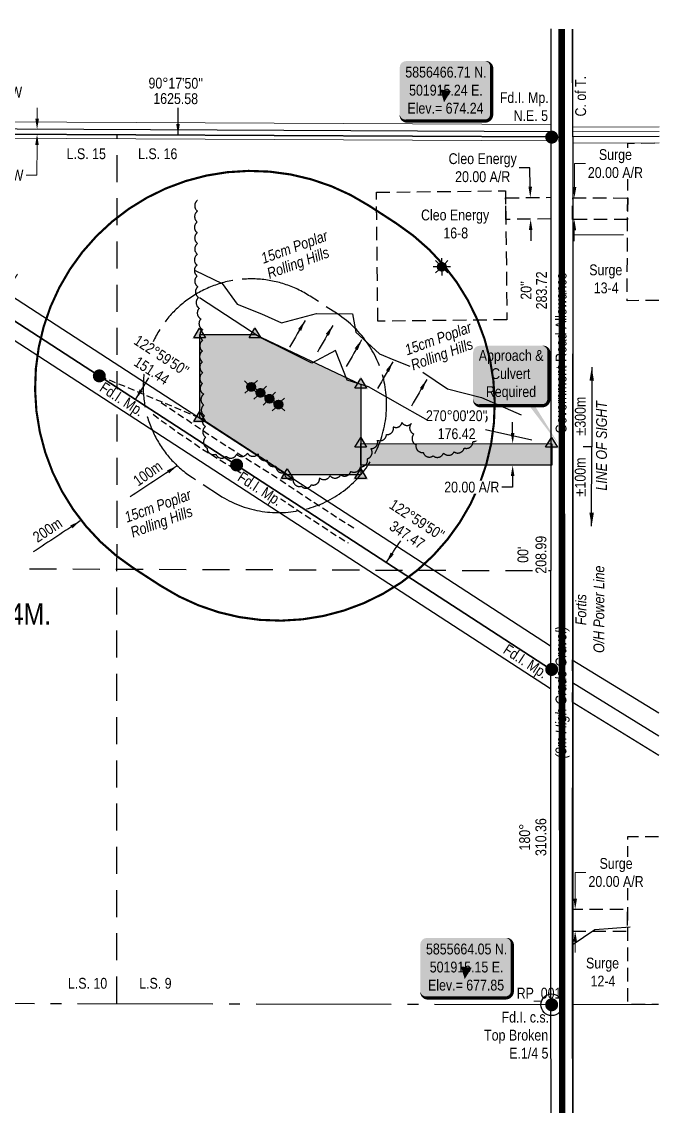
# Model space of a CAD drawing. Extents: x 500903 to 503272, y 5855561 to 5857701.
# Drawn here: x 501425 to 502014, y 5855561 to 5856573 of the extents above; entities that cross this region are included whole.
import ezdxf
from ezdxf.enums import TextEntityAlignment as Align

# ---------------------------------------------------------------- set-up
doc = ezdxf.new("R2010")
doc.units = 0
doc.header["$LTSCALE"] = 5
for name, pattern in [('0', [1, 1, 0]), ('foc-ACCESSROAD', [3.75, 2.5, -1.25]), ('foc-BUFFER', [16.75, 15, -1.75]), ('foc-LSD', [8, 5, -3]), ('foc-QUARTERLINE', [33, 25, -3, 2, -3]), ('foc-TIELINE', [1.875, 1.25, -0.625]), ('UG_PIPE', [1.875, 1.25, -0.625])]:
    doc.linetypes.add(name, pattern=pattern)
for name, color, linetype in [('35', 37, 'Continuous'), ('AS-PIPE-UG', 44, 'UG_PIPE'), ('AS-POWER', 104, 'foc-POWER'), ('AS-POWER-T', 104, 'Continuous'), ('AS-ROADS', 254, 'Continuous'), ('AUX-BUFFER', 7, 'foc-BUFFER'), ('C-SYMBOL', 7, 'Continuous'), ('DETAIL-T', 7, 'Continuous'), ('F-AR', 190, 'foc-ACCESSROAD'), ('F-RW', 190, 'Continuous'), ('F-WS', 190, 'foc-ACCESSROAD'), ('F-WS-S', 190, 'Continuous'), ('L-BD', 7, 'Continuous'), ('L-MON', 1, 'Continuous'), ('L-ROAD-T', 7, 'Continuous'), ('L-SEC', 7, 'Continuous'), ('L-SECQ', 8, 'foc-QUARTERLINE'), ('L-SECTION-LSD', 7, 'foc-LSD'), ('L-TIE', 7, 'foc-TIELINE'), ('L-TITLEDB', 4, 'Continuous'), ('L-TITLEDB-T', 4, 'Continuous'), ('P-PROPOSED', 10, 'Continuous'), ('P-PROPOSED-H', 21, 'Continuous'), ('P-TXT', 4, 'Continuous'), ('T-BUSH', 110, '0'), ('T-BUSH-T', 110, 'Continuous'), ('T-SLOPE', 48, 'Continuous')]:
    doc.layers.add(name, color=color, linetype=linetype)
for name, color, linetype, lineweight in [('F-AR-T', 190, 'Continuous', 9), ('F-RW-T', 190, 'Continuous', 9), ('F-WS-T', 190, 'Continuous', 9), ('T-TEXT', 48, 'Continuous', 18)]:
    doc.layers.add(name, color=color, linetype=linetype, lineweight=lineweight)
doc.styles.add('100L', font='ARIALN.TTF', dxfattribs={"height": 11})
doc.styles.add('175L', font='ARIALN.TTF', dxfattribs={"height": 20})
doc.styles.add('80', font='ARIALN.TTF', dxfattribs={"height": 10})
doc.styles.add('80CG', font='ARIALN.TTF', dxfattribs={"height": 10})
doc.styles.add('80L', font='ARIALN.TTF', dxfattribs={"height": 10})
doc.styles.add('80LS', font='ARIALNI.TTF', dxfattribs={"height": 10})
doc.styles.add('foc-LtypeFont', font='ARIALN.TTF', dxfattribs={"height": 7.35})
doc.linetypes.add('foc-POWER', pattern='A,6,-1,["P",foc-LtypeFont,S=0.2,R=0,X=-0.625,Y=-0.75],-1.24,4', length=12.24)
doc.dimstyles.new('CG2011', dxfattribs={"dimscale": 5, "dimtxt": 9, "dimasz": 2, "dimexe": 0.2, "dimexo": 0.0625, "dimgap": 0.5, "dimtad": 0, "dimtih": 1, "dimtoh": 1, "dimzin": 0, "dimdsep": 46, "dimtxsty": '80CG', "dimcen": 0.1, "dimse1": 1, "dimse2": 1, "dimclrd": 256, "dimclrt": 256, "dimaunit": 1, "dimadec": 4, "dimazin": 0, "dimtfac": 0.06, "dimtofl": 0, "dimtmove": 0, "dimatfit": 1, "dimfxl": 0.2, "dimtolj": 1, "dimtzin": 0, "dimlwd": -1, "dimarcsym": 0})
doc.dimstyles.new('COMPASS', dxfattribs={"dimscale": 5, "dimtxt": 10, "dimasz": 2.5, "dimexe": 0.2, "dimexo": 0.0625, "dimgap": 0.5, "dimtad": 0, "dimtih": 1, "dimtoh": 1, "dimzin": 0, "dimdsep": 46, "dimtxsty": '80', "dimcen": 0.1, "dimse1": 1, "dimse2": 1, "dimclrd": 256, "dimclrt": 256, "dimaunit": 1, "dimadec": 4, "dimazin": 0, "dimtfac": 0.06, "dimtofl": 0, "dimtmove": 0, "dimatfit": 1, "dimfxl": 0.2, "dimtolj": 1, "dimtzin": 0, "dimlwd": -1, "dimarcsym": 0})
doc.dimstyles.new('Compass 5 000', dxfattribs={"dimscale": 5, "dimtxt": 9, "dimasz": 2, "dimexe": 0.2, "dimexo": 0.0625, "dimgap": 0.5, "dimtad": 0, "dimtih": 1, "dimtoh": 1, "dimzin": 0, "dimdsep": 46, "dimtxsty": '80CG', "dimcen": 0.1, "dimse1": 1, "dimse2": 1, "dimclrd": 256, "dimclrt": 256, "dimaunit": 1, "dimadec": 4, "dimazin": 0, "dimtfac": 0.06, "dimtofl": 0, "dimtmove": 0, "dimatfit": 1, "dimfxl": 0.2, "dimtolj": 1, "dimtzin": 0, "dimlwd": -1, "dimarcsym": 0})

# ---------------------------------------------------------------- blocks, each defined once
blk = doc.blocks.new('*D457')
at = {"layer": 'F-RW-T', "transparency": 16777216}
for p, q in [((501331, 5856365.3), (501336.4, 5856373.7)), ((501311.8, 5856335.7), (501306.3, 5856327.4)), ((501306.3, 5856327.4), (501296.3, 5856327.4))]:
    blk.add_line(p, q, dxfattribs=at)
for points in [[(501329.6, 5856366.2), (501332.4, 5856364.4), (501325.5, 5856356.9)], [(501310.4, 5856336.7), (501313.2, 5856334.8), (501317.2, 5856344.1)]]:
    blk.add_solid(points, dxfattribs=at)
at = {"layer": 'F-RW-T', "transparency": 16777216, "insert": (501257.3, 5856327.4), "char_height": 10, "attachment_point": 5, "style": '80CG'}
blk.add_mtext('\\A1;ATCO\\P15.24 P/L R/W^JPlan 4037 HW', dxfattribs=at)
blk = doc.blocks.new('*D458')
at = {"layer": 'F-RW-T', "transparency": 16777216}
for p, q in [((501415.7, 5856331.7), (501421.2, 5856340.1)), ((501395, 5856299.8), (501382.2, 5856280)), ((501382.2, 5856280), (501372.2, 5856280))]:
    blk.add_line(p, q, dxfattribs=at)
for points in [[(501414.3, 5856332.6), (501417.1, 5856330.8), (501410.3, 5856323.3)], [(501393.6, 5856300.8), (501396.4, 5856298.9), (501400.5, 5856308.2)]]:
    blk.add_solid(points, dxfattribs=at)
at = {"layer": 'F-RW-T', "transparency": 16777216, "insert": (501333.1, 5856280), "char_height": 10, "attachment_point": 5, "style": '80CG'}
blk.add_mtext('\\A1;Cleo Energy\\P18.00 P/L R/W\\PPlan 832 2201', dxfattribs=at)
blk = doc.blocks.new('*D459')
at = {"layer": 'F-RW-T', "transparency": 16777216}
for p, q in [((501439.5, 5856483.9), (501439.5, 5856493.9)), ((501439.4, 5856459.4), (501439.2, 5856431.5)), ((501439.2, 5856431.5), (501429.2, 5856431.5))]:
    blk.add_line(p, q, dxfattribs=at)
for points in [[(501437.8, 5856483.9), (501441.2, 5856483.9), (501439.4, 5856473.9)], [(501437.7, 5856459.4), (501441, 5856459.4), (501439.4, 5856469.4)]]:
    blk.add_solid(points, dxfattribs=at)
at = {"layer": 'F-RW-T', "transparency": 16777216, "insert": (501372.7, 5856431.5), "char_height": 10, "attachment_point": 5, "style": '80CG'}
blk.add_mtext('\\A1;Altalink\\P4.57 Power Line R/W\\PPlan 955 EO', dxfattribs=at)
blk = doc.blocks.new('*D460')
at = {"layer": 'F-RW-T', "transparency": 16777216}
for p, q in [((501298.6, 5856491.3), (501298.7, 5856508.3)), ((501298.7, 5856508.3), (501308.7, 5856508.3)), ((501298.4, 5856451.4), (501298.4, 5856441.4))]:
    blk.add_line(p, q, dxfattribs=at)
for points in [[(501296.9, 5856491.3), (501300.3, 5856491.3), (501298.6, 5856481.3)], [(501296.8, 5856451.4), (501300.1, 5856451.4), (501298.5, 5856461.4)]]:
    blk.add_solid(points, dxfattribs=at)
at = {"layer": 'F-RW-T', "transparency": 16777216, "insert": (501368.3, 5856508.3), "char_height": 10, "attachment_point": 5, "style": '80CG'}
blk.add_mtext('\\A1;Altalink\\P20.00 Power Line R/W\\PPlan 182 1786', dxfattribs=at)
blk = doc.blocks.new('GAS')
h = blk.add_hatch(color=255)
h.dxf.hatch_style = 1
edge = h.paths.add_edge_path()
edge.add_arc((0, 0), 0.9, 0, 360)
for p, q in [((-0.81, 0), (-1.62, 0)), ((-0.57, 0.57), (-1.14, 1.14)), ((0, 0.81), (0, 1.62)), ((0.57, 0.57), (1.14, 1.14)), ((1.62, 0), (0.81, 0)), ((-0.57, -0.57), (-1.14, -1.14)), ((0, -0.81), (0, -1.62)), ((1.14, -1.14), (0.57, -0.57))]:
    blk.add_line(p, q)
blk.add_circle((0, 0), 0.8)
blk = doc.blocks.new('*D461')
at = {"layer": 'F-WS-S', "transparency": 16777216}
for p, q in [((501895.1, 5856438.4), (501885.1, 5856438.4)), ((501895.3, 5856420.8), (501895.1, 5856438.4)), ((501895.8, 5856380.8), (501895.9, 5856370.8))]:
    blk.add_line(p, q, dxfattribs=at)
for points in [[(501897, 5856420.8), (501893.7, 5856420.8), (501895.4, 5856410.8)], [(501897.4, 5856380.8), (501894.1, 5856380.8), (501895.7, 5856390.8)]]:
    blk.add_solid(points, dxfattribs=at)
at = {"layer": 'F-WS-S', "transparency": 16777216, "insert": (501851.4, 5856438.4), "char_height": 10, "attachment_point": 5, "style": '80CG'}
blk.add_mtext('\\A1;Cleo Energy\\P20.00 A/R', dxfattribs=at)
blk = doc.blocks.new('fdia')
at = {"color": 255, "const_width": 1}
blk.add_lwpolyline([(-0.5, 0, 1), (0.5, 0, 1)], format="xyb", close=True, dxfattribs=at)
blk = doc.blocks.new('Fdiaa')
blk.add_blockref('fdia', (0, 0))
blk = doc.blocks.new('fdib')
at = {"color": 1, "const_width": 1.6}
blk.add_lwpolyline([(-0.4, 0, 1), (0.4, 0, 1)], format="xyb", close=True, dxfattribs=at)
at = {"color": 1}
blk.add_circle((0, 0), 0.8, dxfattribs=at)
blk = doc.blocks.new('Fdibb')
blk.add_blockref('fdib', (0, 0))
blk = doc.blocks.new('fdicc')
for name in ['Fdibb', 'Fdiaa']:
    blk.add_blockref(name, (0, 0))
blk = doc.blocks.new('FDI')
blk.add_blockref('fdicc', (0, 0))
blk = doc.blocks.new('TRIA')
blk.add_hatch(color=255).paths.add_polyline_path([(-0.04, 1.52), (-1.47, -0.87), (1.39, -0.87)])
blk = doc.blocks.new('TRIAA')
blk.add_blockref('TRIA', (0, 0))
blk = doc.blocks.new('TRIB')
at = {"color": 1}
blk.add_lwpolyline([(-1.12, -0.67), (-0.04, 1.13), (1.04, -0.67)], close=True, dxfattribs=at)
blk = doc.blocks.new('TRIBB')
blk.add_blockref('TRIB', (0, 0))
blk = doc.blocks.new('TRICC')
for name in ['TRIAA', 'TRIBB']:
    blk.add_blockref(name, (0, 0))
blk = doc.blocks.new('plspike')
blk.add_blockref('TRICC', (0, 0))
blk = doc.blocks.new('*D466')
at = {"layer": 'F-AR-T', "transparency": 16777216}
for p, q in [((501936.9, 5855762.3), (501936.9, 5855786.4)), ((501936.9, 5855786.4), (501946.9, 5855786.4)), ((501936.9, 5855722.3), (501936.9, 5855712.3))]:
    blk.add_line(p, q, dxfattribs=at)
for points in [[(501935.3, 5855762.3), (501938.6, 5855762.3), (501936.9, 5855752.3)], [(501935.2, 5855722.3), (501938.6, 5855722.3), (501936.9, 5855732.3)]]:
    blk.add_solid(points, dxfattribs=at)
at = {"layer": 'F-AR-T', "transparency": 16777216, "insert": (501974.7, 5855786.4), "char_height": 10, "attachment_point": 5, "style": '80CG', "bg_fill": 3, "box_fill_scale": 1.1, "bg_fill_color": 256, "bg_fill_true_color": 13158600, "bg_fill_transparency": 0}
blk.add_mtext('\\A1;Surge\\P20.00 A/R', dxfattribs=at)
blk = doc.blocks.new('*D467')
at = {"layer": 'F-AR-T', "transparency": 16777216}
for p, q in [((501936.3, 5856420.6), (501936.4, 5856442.2)), ((501936.4, 5856442.2), (501946.4, 5856442.2)), ((501936.1, 5856380.6), (501936, 5856370.6))]:
    blk.add_line(p, q, dxfattribs=at)
for points in [[(501934.6, 5856420.6), (501938, 5856420.6), (501936.2, 5856410.6)], [(501934.4, 5856380.6), (501937.8, 5856380.6), (501936.1, 5856390.6)]]:
    blk.add_solid(points, dxfattribs=at)
at = {"layer": 'F-AR-T', "transparency": 16777216, "insert": (501974.1, 5856442.2), "char_height": 10, "attachment_point": 5, "style": '80CG', "bg_fill": 3, "box_fill_scale": 1.1, "bg_fill_color": 256, "bg_fill_true_color": 13158600, "bg_fill_transparency": 0}
blk.add_mtext('\\A1;Surge\\P20.00 A/R', dxfattribs=at)
blk = doc.blocks.new('*U498')
h = blk.add_hatch(color=254)
edge = h.paths.add_edge_path()
edge.add_line((-36.5, -28.5), (36.5, -28.5))
edge.add_arc((36.5, -22.5), 6, 270, 360)
edge.add_line((42.5, -22.5), (42.5, 21))
edge.add_arc((36.5, 21), 6, 0, 90)
edge.add_line((36.5, 27), (-36.5, 27))
edge.add_arc((-36.5, 21), 6, 90, 180)
edge.add_line((-42.5, 21), (-42.5, -22.5))
edge.add_arc((-36.5, -22.5), 6, 180, 270)
at = {"color": 1, "flags": 128}
blk.add_lwpolyline([(-36.5, -28.5, 3, 3, 0), (36.5, -28.5, 3, 3, 0.414214), (42.5, -22.5, 3, 3, 0), (42.5, 21, 3, 0, 0.414214), (36.5, 27, 0, 0, 0), (-36.5, 27, 0, 0, 0.414214), (-42.5, 21, 0, 0, 0), (-42.5, -22.5, 0, 3, 0.414214)], format="xyseb", close=True, dxfattribs=at)
blk.add_lwpolyline([(-1.5, -11.1, 0, 10, 0), (0, 0, 5, 5, 0)], format="xyseb", dxfattribs=at)
at = {"color": 1, "style": '80'}
blk.add_attdef('ENTER_TEXT_001', (-36, -5), '', height=10, dxfattribs=at)
blk = doc.blocks.new('*U522')
h = blk.add_hatch(color=255)
edge = h.paths.add_edge_path()
edge.add_line((-29, -28.5), (29, -28.5))
edge.add_arc((29, -22.5), 6, 270, 360)
edge.add_line((35, -22.5), (35, 21))
edge.add_arc((29, 21), 6, 0, 90)
edge.add_line((29, 27), (-29, 27))
edge.add_arc((-29, 21), 6, 90, 180)
edge.add_line((-35, 21), (-35, -22.5))
edge.add_arc((-29, -22.5), 6, 180, 270)
at = {"color": 1, "flags": 128}
blk.add_lwpolyline([(-29, -28.5, 3, 3, 0), (29, -28.5, 3, 3, 0.414214), (35, -22.5, 3, 3, 0), (35, 21, 3, 0, 0.414214), (29, 27, 0, 0, 0), (-29, 27, 0, 0, 0.414214), (-35, 21, 0, 0, 0), (-35, -22.5, 0, 3, 0.414214)], format="xyseb", close=True, dxfattribs=at)
for points in [[(8.3, -14.4, 0, 7.5, 0), (0, 0, 0, 0, 0)], [(45.3, -66, 0, 7.5, 0), (0, 0, 0, 0, 0)]]:
    blk.add_lwpolyline(points, format="xyseb", dxfattribs=at)
at = {"color": 1, "style": '80'}
blk.add_attdef('ENTER_TEXT_001', (-26.8, -4.9), '', height=10, dxfattribs=at)
blk = doc.blocks.new('WC')
at = {"layer": 'L-MON'}
h = blk.add_hatch(color=255, dxfattribs=at)
h.dxf.hatch_style = 1
edge = h.paths.add_edge_path()
edge.add_arc((0, 0), 0.9, 0, 360)
at = {"layer": 'L-MON', "color": 240, "flags": 128}
for points in [[(-0.62, 0.5), (-1.23, 1.12)], [(0.52, 0.61), (1.13, 1.21)], [(-1.18, -1.18), (-0.56, -0.57)], [(1.16, -1.18), (0.56, -0.57)]]:
    blk.add_lwpolyline(points, dxfattribs=at)
at = {"layer": 'L-MON', "color": 240}
for radius in [0.8, 0.373]:
    blk.add_circle((0, 0), radius, dxfattribs=at)
blk = doc.blocks.new('*D527')
at = {"layer": 'P-TXT', "transparency": 16777216}
for p, q in [((501879.1, 5856193.1), (501879.1, 5856203.1)), ((501879.1, 5856153.1), (501879.1, 5856142.9)), ((501879.1, 5856142.9), (501869.1, 5856142.9))]:
    blk.add_line(p, q, dxfattribs=at)
for points in [[(501877.4, 5856193.1), (501880.8, 5856193.1), (501879.1, 5856183.1)], [(501877.4, 5856153.1), (501880.8, 5856153.1), (501879.1, 5856163.1)]]:
    blk.add_solid(points, dxfattribs=at)
at = {"layer": 'P-TXT', "transparency": 16777216, "insert": (501841.3, 5856142.9), "char_height": 10, "attachment_point": 5, "style": '80CG', "bg_fill": 3, "box_fill_scale": 1.1, "bg_fill_color": 256, "bg_fill_true_color": 13158600, "bg_fill_transparency": 0}
blk.add_mtext('\\A1;20.00 A/R', dxfattribs=at)

msp = doc.modelspace()

# ---------------------------------------------------------------- hatches: boundary and pattern name
at = {"layer": 'P-PROPOSED-H'}
h = msp.add_hatch(color=256, dxfattribs=at)
h.dxf.hatch_style = 1
h.paths.add_polyline_path([(501640.977, 5856284.242), (501738.881, 5856237.903), (501738.872, 5856154.321), (501670.903, 5856154.326), (501589.9, 5856206.924), (501589.909, 5856284.246)])
h = msp.add_hatch(color=256, dxfattribs=at)
h.dxf.hatch_style = 1
h.paths.add_polyline_path([(501738.875, 5856183.15), (501915.208, 5856183.136), (501915.206, 5856163.146), (501738.873, 5856163.16)])

# ---------------------------------------------------------------- linework, layer by layer
msp.add_line((501952.167, 5856180.257), (501944.287, 5856180.262))
at = {"layer": '35', "color": 3}
msp.add_circle((501915.153, 5855664.05), 9.995, dxfattribs=at)
at = {"layer": 'AS-PIPE-UG', "flags": 128}
for points in [[(501732.147, 5856105.069), (501718.684, 5856113.358), (501705.737, 5856121.939), (501689.374, 5856132.526), (501673.527, 5856143.232), (501656.93, 5856154.019), (501638.784, 5856165.371), (501620.45, 5856177.017), (501608.012, 5856184.93), (501596.801, 5856192.355), (501585.893, 5856199.643), (501576.021, 5856206.48), (501568.255, 5856211.456), (501552.329, 5856222.005)], [(501546.677, 5856210.449), (501551.99, 5856206.203), (501558.644, 5856201.481), (501563.086, 5856198.361), (501570.622, 5856193), (501592.761, 5856177.815), (501600.599, 5856173.186), (501607.058, 5856169.008), (501618.179, 5856162.23), (501633.341, 5856152.42), (501651.279, 5856140.894), (501668.346, 5856129.575), (501687.272, 5856117.087), (501702.23, 5856107.23), (501718.053, 5856096.893), (501726.899, 5856091.311)]]:
    msp.add_lwpolyline(points, dxfattribs=at)
at = {"layer": 'AS-POWER'}
msp.add_line((501084.6, 5856471.127), (501914.484, 5856467.02), dxfattribs=at)
at = {"layer": 'AS-POWER', "flags": 128}
for points in [[(501914.473, 5856566.757), (501914.484, 5856467.02)], [(501934.592, 5856456.871), (501934.689, 5855564.041)], [(501934.601, 5856376.317), (501981.562, 5856376.558)], [(501934.121, 5855719.348), (501954.984, 5855733.576), (501987.684, 5855736.268)]]:
    msp.add_lwpolyline(points, dxfattribs=at)
at = {"layer": 'AS-ROADS', "const_width": 5.997, "flags": 128}
msp.add_lwpolyline([(501924.431, 5856566.735), (501924.916, 5855564.037)], dxfattribs=at)
at = {"layer": 'AUX-BUFFER', "color": 251, "linetype": 'foc-BUFFER', "flags": 128}
msp.add_lwpolyline([(501608.196, 5856135.458, 1), (501717.06, 5856303.114), (501691.911, 5856319.443, 1), (501583.048, 5856151.787)], format="xyb", close=True, dxfattribs=at)
at = {"layer": 'F-AR'}
for points in [[(501914.438, 5856391.038), (501872.786, 5856390.571), (501872.563, 5856410.56), (501914.452, 5856411.029)], [(501985.352, 5856390.368), (501934.543, 5856390.632), (501934.597, 5856410.622), (501985.456, 5856410.358)]]:
    msp.add_lwpolyline(points, close=True, dxfattribs=at)
at = {"layer": 'F-AR', "flags": 128}
msp.add_lwpolyline([(502014.087, 5855819.441), (501985.253, 5855819.374), (501985.237, 5855664.452), (502013.992, 5855664.519)], dxfattribs=at)
msp.add_lwpolyline([(501934.142, 5855732.279), (501985.244, 5855732.248), (501985.246, 5855752.238), (501934.154, 5855752.269)], close=True, dxfattribs=at)
at = {"layer": 'F-RW'}
for p, q in [((501934.255, 5855983.28), (501934.282, 5855962.132)), ((501934.282, 5855962.132), (501934.271, 5855944.246))]:
    msp.add_line(p, q, dxfattribs=at)
at = {"layer": 'F-RW', "flags": 128}
for points in [[(500999.137, 5856568.85), (501173.736, 5856455.52), (501914.183, 5855974.517), (501914.171, 5855956.36), (501165.443, 5856442.744), (500980.778, 5856562.607)], [(501032.298, 5856568.774), (501183.531, 5856470.611), (501914.148, 5855995.993), (501914.183, 5855974.517), (501173.736, 5856455.52), (500999.137, 5856568.85)], [(501934.255, 5855983.28), (502014.157, 5855934.047)], [(501934.282, 5855962.132), (502014.144, 5855912.923)], [(501934.271, 5855944.246), (502014.133, 5855895.038)]]:
    msp.add_lwpolyline(points, dxfattribs=at)
at = {"layer": 'F-RW'}
msp.add_lwpolyline([(501084.648, 5856471.124), (501112.33, 5856470.986), (501914.484, 5856467.02), (501914.483, 5856471.588), (501112.353, 5856475.554), (501081.71, 5856475.71)], dxfattribs=at)
at = {"layer": 'F-RW-T', "flags": 128}
for points in [[(501914.475, 5856478.315), (501083.135, 5856482.322)], [(501934.589, 5856476.082), (502014.489, 5856476.329)], [(501934.588, 5856471.654), (502014.486, 5856471.901)]]:
    msp.add_lwpolyline(points, dxfattribs=at)
at = {"layer": 'F-WS', "flags": 128}
msp.add_lwpolyline([(502014.39, 5856315.498), (501984.963, 5856315.407), (501985.72, 5856461.247), (502014.48, 5856461.336)], dxfattribs=at)
at = {"layer": 'F-WS'}
msp.add_lwpolyline([(501754.482, 5856296.384), (501753.146, 5856415.728), (501872.49, 5856417.064), (501873.826, 5856297.72)], close=True, dxfattribs=at)
at = {"layer": 'L-SEC'}
for p, q in [((501914.477, 5856566.757), (501914.484, 5856467.02)), ((501934.59, 5856467.082), (501934.583, 5856566.711)), ((501914.484, 5856467.02), (501112.33, 5856470.986)), ((501914.484, 5856467.02), (501913.993, 5855664.288)), ((501934.59, 5856467.082), (501934.1, 5855664.334)), ((502014.483, 5856467.329), (501934.59, 5856467.082)), ((501913.993, 5855664.288), (501914.374, 5855564.033)), ((501934.1, 5855664.334), (501934.482, 5855564.041))]:
    msp.add_line(p, q, dxfattribs=at)
at = {"layer": 'L-SECQ'}
for p, q in [((501146.931, 5855665.979), (501913.993, 5855664.288)), ((501934.1, 5855664.334), (502013.992, 5855664.519))]:
    msp.add_line(p, q, dxfattribs=at)
at = {"layer": 'L-SECTION-LSD'}
for p, q in [((501513.216, 5855665.172), (501513.407, 5856469.003)), ((501112.384, 5856068.521), (501914.238, 5856065.654))]:
    msp.add_line(p, q, dxfattribs=at)
at = {"layer": 'L-TIE'}
msp.add_line((501589.9, 5856206.924), (501496.964, 5856245.819), dxfattribs=at)
at = {"layer": 'L-TITLEDB', "flags": 128}
msp.add_lwpolyline([(502014.483, 5856467.337), (501934.602, 5856467.086), (501934.426, 5856566.712)], dxfattribs=at)
at = {"layer": 'P-PROPOSED'}
for points in [[(501640.977, 5856284.242), (501738.881, 5856237.903), (501738.872, 5856154.321), (501670.903, 5856154.326), (501589.9, 5856206.924), (501589.909, 5856284.246), (501640.977, 5856284.242)], [(501738.875, 5856183.15), (501915.208, 5856183.136), (501915.206, 5856163.146), (501738.873, 5856163.16)]]:
    msp.add_lwpolyline(points, close=True, dxfattribs=at)
at = {"layer": 'T-BUSH', "flags": 128}
msp.add_lwpolyline([(501587.684, 5856408.25, 0.52056705), (501587.814, 5856398.256, 0.52056705), (501587.495, 5856388.266, 0.52056705), (501587.563, 5856378.272, 0.52056705), (501587.852, 5856368.282, 0.52056705), (501587.688, 5856358.293, 0.52056705), (501587.388, 5856348.302, 0.52056705), (501587.483, 5856338.311, 0.52056705), (501588.152, 5856328.343, 0.52056705), (501588.748, 5856318.37, 0.52056705), (501589.363, 5856308.398, 0.52056705), (501590.97, 5856298.56, 0.52056705), (501592.51, 5856288.734, 0.52056705), (501592.636, 5856278.747, 0.52056705), (501592.259, 5856268.761, 0.52056705), (501592.312, 5856258.768, 0.52056705), (501592.707, 5856248.784, 0.52056705), (501592.18, 5856238.812, 0.52056705), (501593.542, 5856228.91, 0.52056705), (501593.452, 5856218.916, 0.52056705), (501594.271, 5856208.958, 0.52056705), (501595.156, 5856199.002, 0.52056705), (501595.291, 5856189.011, 0.52056705), (501596.522, 5856179.113, 0.52056705), (501604.577, 5856173.332, 0.52056705), (501614.179, 5856171.404, 0.52056705), (501623.979, 5856173.341, 0.52056705), (501633.9, 5856174.346, 0.52056705), (501643.844, 5856173.706, 0.52056705), (501652.017, 5856167.953, 0.52056705), (501660.261, 5856162.302, 0.52056705), (501668.271, 5856156.328, 0.52056705), (501676.022, 5856150.02, 0.52056705), (501683.82, 5856143.769, 0.52056705), (501692.976, 5856145.077, 0.52056705), (501700.664, 5856151.446, 0.52056705), (501710.24, 5856153.518, 0.52056705), (501720.201, 5856154.253, 0.52056705), (501729.441, 5856157.523, 0.52056705), (501738.469, 5856161.808, 0.52056705), (501744.81, 5856169.181, 0.52056705), (501747.959, 5856178.625, 0.52056705), (501754.109, 5856186.313, 0.52056705), (501762.414, 5856191.586, 0.52056705), (501768.735, 5856198.837, 0.52056705), (501776.763, 5856202.744, 0.52056705), (501785.402, 5856201.738, 0.52056705), (501787.721, 5856192.016, 0.52056705), (501789.766, 5856182.233, 0.52056705), (501796.411, 5856174.991, 0.52056705), (501805.555, 5856171.862, 0.52056705), (501815.157, 5856174.451, 0.52056705), (501825.052, 5856175.499, 0.52056705), (501834.336, 5856179.075, 0.52056705), (501842.288, 5856184.934, 0.52056705), (501847.801, 5856193.174, 0.52056705), (501851.814, 5856202.326, 0.52056705), (501854.852, 5856208.678, 0.52056705)], format="xyb", dxfattribs=at)
at = {"layer": 'T-SLOPE', "flags": 128}
for points in [[(501585.495, 5856343.188), (501610.494, 5856331.301), (501624.258, 5856312.112), (501646.853, 5856303.101), (501665.299, 5856294.95), (501697.763, 5856303.531), (501730.943, 5856303.121), (501734.058, 5856286.274), (501755.91, 5856266.13), (501769.336, 5856260.702), (501784.115, 5856254.694)], [(501896.981, 5856186.43), (501840.004, 5856199.035), (501803.502, 5856203.073), (501779.465, 5856216.506), (501745.752, 5856235.761), (501726.084, 5856241.952), (501715.342, 5856269.206), (501693.361, 5856257.539), (501670.703, 5856268.948), (501645.582, 5856281.234), (501589.495, 5856318.034)], [(501796.156, 5856249.213), (501818.722, 5856233.722), (501850.442, 5856225.977), (501886.898, 5856209.82)]]:
    msp.add_lwpolyline(points, dxfattribs=at)

# ---------------------------------------------------------------- block references
at = {"xscale": 4.997485000000011, "yscale": 4.997485000000011, "zscale": 4.997485000000011}
msp.add_blockref('WC', (501637.479, 5856235.615), dxfattribs=at)
at = {"layer": 'DETAIL-T', "color": 3}
ref = msp.add_blockref('*U498', (501817.171, 5856510.097), dxfattribs=dict(at, xscale=0.999497, yscale=0.999497, zscale=0.999497))
ref.add_attrib('ENTER_TEXT_001', '5856466.71 N.', (501779.87, 5856521.864), dxfattribs={"layer": '0', "color": 1, "height": 9.99497, "style": '80'})
ref.add_attrib('ENTER_TEXT_002', '501915.24 E.', (501783.368, 5856505.165), dxfattribs={"layer": '0', "color": 1, "height": 9.99497, "style": '80'})
ref.add_attrib('ENTER_TEXT_003', 'Elev.= 674.24', (501781.823, 5856488.465), dxfattribs={"layer": '0', "color": 1, "height": 9.99497, "style": '80'})
ref = msp.add_blockref('*U498', (501836.265, 5855698.879), dxfattribs=dict(at, xscale=0.999497, yscale=0.999497, zscale=0.999497))
ref.add_attrib('ENTER_TEXT_001', '5855664.05 N.', (501798.964, 5855710.646), dxfattribs={"layer": '0', "color": 1, "height": 9.99497, "style": '80'})
ref.add_attrib('ENTER_TEXT_002', '501915.15 E.', (501802.462, 5855693.946), dxfattribs={"layer": '0', "color": 1, "height": 9.99497, "style": '80'})
ref.add_attrib('ENTER_TEXT_003', 'Elev.= 677.85', (501800.873, 5855677.247), dxfattribs={"layer": '0', "color": 1, "height": 9.99497, "style": '80'})
at = {"layer": 'F-WS-S', "xscale": 4.99748500000004, "yscale": 4.99748500000004, "zscale": 4.99748500000004}
msp.add_blockref('GAS', (501813.597, 5856346.779), dxfattribs=at)
at = {"layer": 'L-MON'}
for name, p, xscale, yscale, zscale in [('FDI', (501915.238, 5856466.714), 4.997485000000037, 4.997485000000037, 4.997485000000037), ('plspike', (501640.959, 5856284.25), 4.997485000000037, 4.997485000000037, 4.997485000000037), ('FDI', (501496.964, 5856245.819), 4.997485000000037, 4.997485000000037, 4.997485000000037), ('plspike', (501738.903, 5856237.903), 4.997485000000037, 4.997485000000037, 4.997485000000037), ('WC', (501637.479, 5856235.615), 4.997485000000013, 4.997485000000013, 4.997485000000013), ('WC', (501645.862, 5856230.172), 4.997485000000013, 4.997485000000013, 4.997485000000013), ('WC', (501654.245, 5856224.729), 4.997485000000013, 4.997485000000013, 4.997485000000013), ('WC', (501662.628, 5856219.286), 4.997485000000013, 4.997485000000013, 4.997485000000013), ('plspike', (501738.895, 5856183.15), 4.997485000000037, 4.997485000000037, 4.997485000000037), ('plspike', (501915.211, 5856183.126), 4.997485000000037, 4.997485000000037, 4.997485000000037), ('FDI', (501623.914, 5856163.394), 4.997485000000037, 4.997485000000037, 4.997485000000037), ('plspike', (501670.907, 5856154.332), 4.997485000000037, 4.997485000000037, 4.997485000000037), ('plspike', (501738.867, 5856154.322), 4.997485000000037, 4.997485000000037, 4.997485000000037), ('FDI', (501915.189, 5855974.254), 4.997485000000037, 4.997485000000037, 4.997485000000037), ('FDI', (501915.153, 5855664.05), 4.997485000000037, 4.997485000000037, 4.997485000000037)]:
    msp.add_blockref(name, p, dxfattribs=dict(at, xscale=xscale, yscale=yscale, zscale=zscale))
at = {"layer": 'L-MON', "color": 5, "xscale": 4.997485000000008, "yscale": 4.997485000000008, "zscale": 4.997485000000008}
for p in [(501589.909, 5856284.246), (501589.9, 5856206.924)]:
    msp.add_blockref('plspike', p, dxfattribs=at)

# ---------------------------------------------------------------- texts
at = {"rotation": 89.964986, "style": '80'}
for s, insert, char_height, width, attachment_point in [('%%P300m', (501941.683, 5856190.259), 9.995, 42.09003, 4), ('\\pi6.3727;{\\fArial Narrow|b0|i1|c0|p34;LINE OF SIGH\\T1.55;T}', (501956.207, 5856133.387), 9.99497, 99.29796, 1), ('%%P100m', (501941.67, 5856170.269), 9.995, 42.09003, 6)]:
    msp.add_mtext(s, dxfattribs=dict(at, insert=insert, char_height=char_height, width=width, attachment_point=attachment_point))
at = {"layer": '35', "color": 3, "style": '80'}
msp.add_attdef('RP_001', (501882.808, 5855669.801), 'RP', height=9.995, dxfattribs=at)
at = {"layer": 'AS-POWER-T', "insert": (501937.145, 5855988.613), "char_height": 9.99497, "attachment_point": 1, "rotation": 89.965052, "style": '80L'}
msp.add_mtext_dynamic_manual_height_columns('\\pi26.607;{\\fArial Narrow|b0|i1|c0|p34;Fortis\\P\\pi0.88998;O/H Power Line}', width=81.26247, gutter_width=50, heights=[0], dxfattribs=at)
at = {"layer": 'AUX-BUFFER', "char_height": 9.995, "attachment_point": 1, "style": '80L'}
for s, insert, rotation in [('100m', (501527.095, 5856151.522), 35.100293), ('200m', (501434.325, 5856099.574), 33.431273)]:
    msp.add_mtext_dynamic_manual_height_columns(s, width=6.84691, gutter_width=45, heights=[0], dxfattribs=dict(at, insert=insert, rotation=rotation))
at = {"layer": 'C-SYMBOL', "color": 3, "style": '175L'}
msp.add_text('N.E.1/4 Sec. 5-45-7-W.4M.', height=19.98994, dxfattribs=at).set_placement((501314.956, 5856009.56), align=Align.BOTTOM_CENTER)
at = {"layer": 'F-WS-S', "insert": (501793.367, 5856399.702), "char_height": 9.99497, "attachment_point": 1, "style": '80L'}
msp.add_mtext_dynamic_manual_height_columns('\\pi1.0365;Cleo Energy\\P\\pi21.63;16-8', width=64.42907, gutter_width=50, heights=[0], dxfattribs=at)
at = {"layer": 'F-WS-T', "insert": (501948.351, 5856348.906), "char_height": 9.99497, "attachment_point": 1, "style": '80L'}
msp.add_mtext_dynamic_manual_height_columns('\\pi1.5558;Surge\\P\\pi5.7624;13-4', width=32.64649, gutter_width=50, heights=[0], dxfattribs=at)
at = {"layer": 'L-BD', "style": '80L'}
for s, rotation, p in [("90°17'50''", 359.7027, (501567.644, 5856516.615)), ('1625.58', 359.7027, (501567.57, 5856502.373)), ('283.72', 89.9939, (501905.728, 5856324.926)), ("20''", 89.9939, (501891.485, 5856324.928)), ('180°', 89.9939, (501890.182, 5855819.156)), ('310.36', 89.9939, (501905.174, 5855819.154))]:
    msp.add_text(s, height=9.995, rotation=rotation, dxfattribs=at).set_placement(p, align=Align.MIDDLE)
at = {"layer": 'L-MON', "char_height": 9.99497, "attachment_point": 1, "style": '80L'}
for s, width, insert in [('\\pi0.99426;Fd.I. Mp.\\P\\pi13.75;N.E. 5', 44.23989, (501866.235, 5856508.283)), ('\\pi18.801;Fd.I. c.s.\\P\\pi2.6772;Top Broken\\P\\pi25.872;E.1/4 5', 60.77892, (501850.043, 5855657.612))]:
    msp.add_mtext_dynamic_manual_height_columns(s, width=width, gutter_width=50, heights=[0], dxfattribs=dict(at, insert=insert))
at = {"layer": 'L-MON', "insert": (501874.909, 5855998.34), "char_height": 9.995, "attachment_point": 1, "rotation": 326.991739, "style": '80L'}
msp.add_mtext_dynamic_manual_height_columns('Fd.I. Mp.', width=43.50303, gutter_width=50, heights=[0], dxfattribs=at)
at = {"layer": 'L-ROAD-T', "style": '80L'}
msp.add_text('Government Road Allowance', height=9.99497, rotation=89.993933, dxfattribs=at).set_placement((501923.847, 5856266.961), align=Align.MIDDLE_CENTER)
at = {"layer": 'L-SECTION-LSD', "attachment_point": 1, "style": '100L', "bg_fill": 3, "box_fill_scale": 1.5, "bg_fill_color": 256, "bg_fill_transparency": 0}
for s, width, insert, char_height in [('\\pi2.0467;L.S. 10', 36.95405, (501465.92, 5855688.916), 9.99497), ('L.S. 9', 30.52728, (501533.845, 5855688.916), 9.995)]:
    msp.add_mtext_dynamic_manual_height_columns(s, width=width, gutter_width=55, heights=[0], dxfattribs=dict(at, insert=insert, char_height=char_height))
at = {"layer": 'L-TITLEDB-T', "insert": (501936.968, 5856485.818), "char_height": 9.99497, "attachment_point": 1, "rotation": 90.166918, "style": '80L'}
msp.add_mtext_dynamic_manual_height_columns('C. of T.{\\fArial Narrow|b0|i1|c0|p34; }', width=90.84047, gutter_width=50, heights=[0], dxfattribs=at)
at = {"layer": 'T-BUSH-T', "char_height": 9.99497, "attachment_point": 2, "rotation": 20, "style": '80LS'}
for insert, width in [((501675.552, 5856369.899), 135.15777), ((501808.466, 5856285.134), 65.37406), ((501549.314, 5856130.375), 135.15777)]:
    msp.add_mtext('15cm Poplar', dxfattribs=dict(at, insert=insert, width=width))
at = {"layer": 'T-TEXT', "style": '80LS'}
for s, rotation, p in [('Rolling Hills', 20, (501680.649, 5856350.493)), ('Rolling Hills', 20, (501813.563, 5856265.729)), ('Rolling Hills', 20, (501554.411, 5856110.969)), ('(8m High Grade Gravel)', 89.993933, (501923.778, 5855953.003))]:
    msp.add_text(s, height=9.99497, rotation=rotation, dxfattribs=at).set_placement(p, align=Align.MIDDLE_CENTER)

# ---------------------------------------------------------------- dimensions: what is measured, and where the dimension line sits
at = {"layer": 'F-RW-T'}
for base, p1, p2, angle, text, picture, middle in [((501317.244, 5856344.131), (501476.611, 5856258.769), (501468.313, 5856245.995), 236.991739, 'ATCO\\P15.24 P/L R/W^JPlan 4037 HW', '*D457', (501257.263, 5856327.359)), ((501410.279, 5856323.313), (501562.254, 5856203.142), (501572.051, 5856218.224), 56.991739, 'Cleo Energy\\P18.00 P/L R/W\\PPlan 832 2201', '*D458', (501333.087, 5856280.048))]:
    dim = msp.add_linear_dim(base=base, p1=p1, p2=p2, angle=angle, text=text, dimstyle='Compass 5 000', dxfattribs=at)
    dim.commit()
    dim.dimension.update_dxf_attribs({"geometry": picture, "text_midpoint": middle, "dimtype": 161})
at = {"layer": 'F-WS-S'}
dim = msp.add_linear_dim(base=(501895.67, 5856390.828), p1=(501894.196, 5856410.802), p2=(501894.42, 5856390.814), angle=270.641635, text='Cleo Energy\\P20.00 A/R', dimstyle='Compass 5 000', dxfattribs=at)
dim.commit()
dim.dimension.update_dxf_attribs({"geometry": '*D461', "text_midpoint": (501851.443, 5856438.408), "dimtype": 161})

# ---------------------------------------------------------------- leaders
at = {"path_type": 1}
for points in [[(501952.212, 5856253.824), (501952.167, 5856180.257)], [(501952.122, 5856106.691), (501952.167, 5856180.257)]]:
    msp.add_leader(points, dimstyle='COMPASS', override={"dimgap": 0.5, "dimtad": 0}, dxfattribs=at)
at = {"layer": 'AUX-BUFFER', "path_type": 1}
for points in [[(501568.926, 5856162.62), (501525.404, 5856133.889)], [(501479.372, 5856111.655), (501435.851, 5856082.924)]]:
    msp.add_leader(points, dimstyle='CG2011', override={"dimasz": 2, "dimgap": 0.5, "dimtad": 0}, dxfattribs=at)
at = {"layer": 'L-BD', "path_type": 1}
msp.add_leader([(501569.721, 5856468.826), (501569.721, 5856493.786)], dimstyle='Compass 5 000', override={"dimgap": 0.5, "dimtad": 0}, dxfattribs=at)
at = {"layer": 'L-BD', "color": 5, "path_type": 1}
for points in [[(501530.458, 5856224.098), (501542.627, 5856243.911)], [(501762.251, 5856073.163), (501775.571, 5856093.336)]]:
    msp.add_leader(points, dimstyle='Compass 5 000', override={"dimgap": 0.5, "dimtad": 0}, dxfattribs=at)
at = {"layer": 'T-SLOPE', "path_type": 1}
for points in [[(501687.148, 5856296.993), (501672.908, 5856272.314)], [(501712.796, 5856292.535), (501698.557, 5856267.856)], [(501739.486, 5856279.256), (501725.246, 5856254.577)], [(501768.374, 5856258.836), (501754.135, 5856234.157)], [(501799.685, 5856242.391), (501785.445, 5856217.712)]]:
    msp.add_leader(points, dimstyle='Compass 5 000', override={"dimgap": 0.5, "dimtad": 0}, dxfattribs=at)

# ---------------------------------------------------------------- next in the draw order: texts
at = {"layer": 'L-BD', "insert": (501883.597, 5856080.381), "char_height": 9.995, "width": 25.20144, "attachment_point": 2, "rotation": 89.9939, "style": '80L', "bg_fill": 3, "box_fill_scale": 1.15, "bg_fill_color": 256, "bg_fill_true_color": 256, "bg_fill_transparency": 0}
msp.add_mtext("00' 208.99", dxfattribs=at)
at = {"layer": 'L-SECTION-LSD', "attachment_point": 1, "style": '100L', "bg_fill": 3, "box_fill_scale": 1.5, "bg_fill_color": 256, "bg_fill_transparency": 0}
for s, width, insert, char_height in [('\\pi1.8634;L.S. 15', 36.85945, (501464.908, 5856456.35), 9.99497), ('L.S. 16', 36.94144, (501532.833, 5856456.35), 9.995)]:
    msp.add_mtext_dynamic_manual_height_columns(s, width=width, gutter_width=55, heights=[0], dxfattribs=dict(at, insert=insert, char_height=char_height))

# ---------------------------------------------------------------- next in the draw order: dimensions: what is measured, and where the dimension line sits
at = {"layer": 'F-AR-T', "color": 3}
dim = msp.add_linear_dim(base=(501936.138, 5856390.623), p1=(501960.085, 5856410.489), p2=(501959.982, 5856390.5), angle=269.702722, text='Surge\\P20.00 A/R', dimstyle='Compass 5 000', override={"dimtfill": 1}, dxfattribs=at)
dim.commit()
dim.dimension.update_dxf_attribs({"geometry": '*D467', "text_midpoint": (501974.141, 5856442.157), "dimtype": 161})
at = {"layer": 'F-AR-T'}
dim = msp.add_linear_dim(base=(501936.904, 5855732.278), p1=(501959.496, 5855752.254), p2=(501959.484, 5855732.264), angle=269.965052, text='Surge\\P20.00 A/R', dimstyle='Compass 5 000', override={"dimtfill": 1}, dxfattribs=at)
dim.commit()
dim.dimension.update_dxf_attribs({"geometry": '*D466', "text_midpoint": (501974.673, 5855786.38), "dimtype": 161})

# ---------------------------------------------------------------- next in the draw order: linework, layer by layer
at = {"layer": 'AUX-BUFFER', "color": 251, "linetype": 'foc-BUFFER', "const_width": 1.999, "flags": 128}
msp.add_lwpolyline([(501771.491, 5856386.942), (501746.343, 5856403.271, 0.41421356), (501469.824, 5856344.479, 0.41421356), (501528.616, 5856067.96), (501553.764, 5856051.63, 0.41421356), (501830.284, 5856110.422, 0.41421356)], format="xyb", close=True, dxfattribs=at)
at = {"layer": 'F-RW-T', "flags": 128}
for points in [[(501914.402, 5856463.323), (501083.063, 5856467.329)], [(501934.602, 5856467.086), (502014.483, 5856467.333)], [(501934.59, 5856461.089), (502014.48, 5856461.336)]]:
    msp.add_lwpolyline(points, dxfattribs=at)

# ---------------------------------------------------------------- next in the draw order: texts
at = {"layer": 'F-WS-T', "insert": (501945.373, 5855707.634), "char_height": 9.99497, "attachment_point": 1, "style": '80L'}
msp.add_mtext_dynamic_manual_height_columns('\\pi1.5558;Surge\\P\\pi5.7624;12-4', width=32.64649, gutter_width=50, heights=[0], dxfattribs=at)

# ---------------------------------------------------------------- next in the draw order: dimensions: what is measured, and where the dimension line sits
at = {"layer": 'F-RW-T'}
for base, p1, p2, angle, text, picture, middle in [((501298.467, 5856461.373), (501669.261, 5856479.497), (501669.162, 5856459.539), 269.716504, 'Altalink\\P20.00 Power Line R/W\\PPlan 182 1786', '*D460', (501368.294, 5856508.327)), ((501439.415, 5856469.369), (501525.471, 5856473.511), (501525.448, 5856468.944), 269.716705, 'Altalink\\P4.57 Power Line R/W\\PPlan 955 EO', '*D459', (501372.723, 5856431.5))]:
    dim = msp.add_linear_dim(base=base, p1=p1, p2=p2, angle=angle, text=text, dimstyle='Compass 5 000', dxfattribs=at)
    dim.commit()
    dim.dimension.update_dxf_attribs({"geometry": picture, "text_midpoint": middle, "dimtype": 161})

# ---------------------------------------------------------------- next in the draw order: texts
at = {"layer": 'L-MON', "char_height": 9.995, "attachment_point": 1, "rotation": 326.991739, "style": '80L', "bg_fill": 3, "box_fill_scale": 1, "bg_fill_color": 256, "bg_fill_transparency": 0}
for insert in [(501501.774, 5856240.804), (501629.296, 5856157.949)]:
    msp.add_mtext_dynamic_manual_height_columns('Fd.I. Mp.', width=43.50303, gutter_width=50, heights=[0], dxfattribs=dict(at, insert=insert))

# ---------------------------------------------------------------- next in the draw order: dimensions: what is measured, and where the dimension line sits
at = {"layer": 'P-TXT'}
dim = msp.add_linear_dim(base=(501879.087, 5856163.149), p1=(501863.787, 5856183.14), p2=(501863.786, 5856163.15), angle=269.995481, text='20.00 A/R', dimstyle='Compass 5 000', override={"dimtfill": 1}, dxfattribs=at)
dim.commit()
dim.dimension.update_dxf_attribs({"geometry": '*D527', "text_midpoint": (501841.35, 5856142.935), "dimtype": 161})

# ---------------------------------------------------------------- next in the draw order: block references
ref = msp.add_blockref('*U522', (501877.563, 5856246.729), dxfattribs=dict(xscale=0.999497, yscale=0.999497, zscale=0.999497))
ref.add_attrib('ENTER_TEXT_001', 'Approach &', (501847.776, 5856259.781), dxfattribs={"color": 1, "height": 9.995, "style": '80'})
ref.add_attrib('ENTER_TEXT_002', 'Culvert', (501859.192, 5856242.945), dxfattribs={"color": 1, "height": 9.995, "style": '80'})
ref.add_attrib('ENTER_TEXT_003', 'Required', (501854.314, 5856226.287), dxfattribs={"color": 1, "height": 9.995, "style": '80'})

# ---------------------------------------------------------------- next in the draw order: texts
at = {"layer": 'L-BD', "insert": (501557.213, 5856268.858), "char_height": 9.99497, "width": 53.15035, "attachment_point": 2, "rotation": 327.0032, "style": '80L', "bg_fill": 3, "box_fill_scale": 1.15, "bg_fill_color": 256, "bg_fill_true_color": 256, "bg_fill_transparency": 0}
msp.add_mtext("122°59'50'' 151.44", dxfattribs=at)
at = {"layer": 'L-BD', "insert": (501793.364, 5856117.002), "char_height": 9.99497, "width": 53.15035, "attachment_point": 2, "rotation": 327.0032, "style": '80L'}
msp.add_mtext("122°59'50'' 347.47", dxfattribs=at)

# ---------------------------------------------------------------- next in the draw order: texts
at = {"layer": 'L-BD', "insert": (501827.3, 5856213.995), "char_height": 9.99497, "width": 50.3779, "attachment_point": 2, "rotation": 359.9955, "style": '80L', "bg_fill": 3, "box_fill_scale": 1.15, "bg_fill_color": 256, "bg_fill_true_color": 256, "bg_fill_transparency": 0}
msp.add_mtext("270°00'20'' 176.42", dxfattribs=at)

doc.saveas('drawing.dxf')
